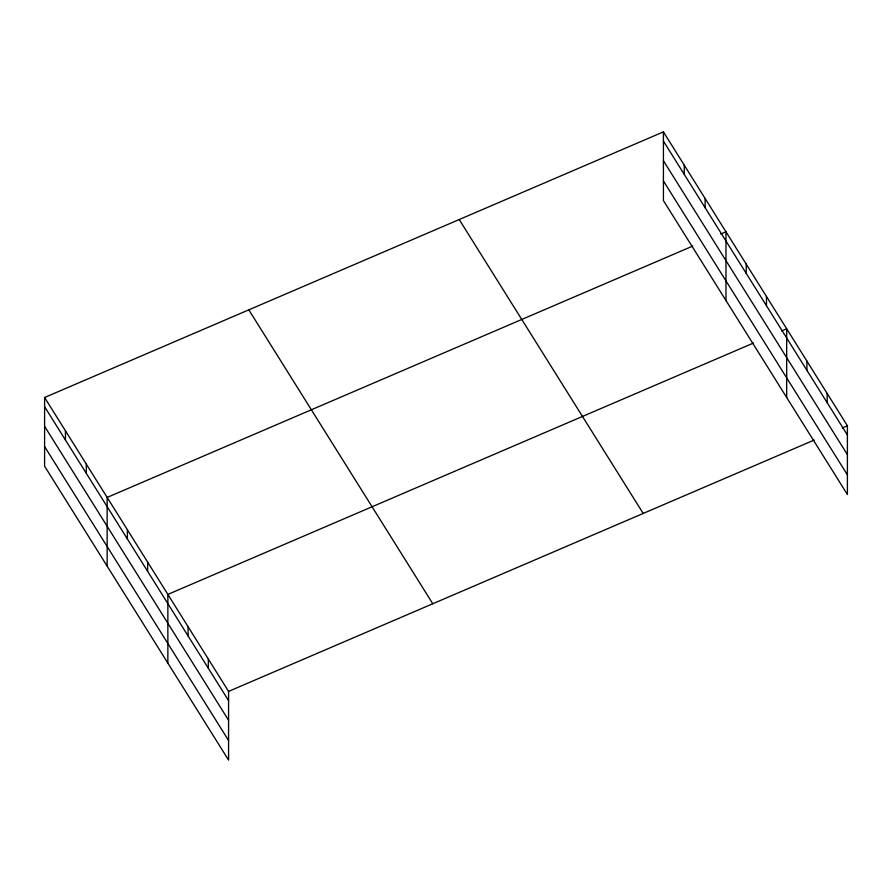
<?xml version="1.0" encoding="UTF-8"?>
<svg xmlns="http://www.w3.org/2000/svg" width="892" height="892" viewBox="0 0 892 892"><rect width="100%" height="100%" fill="white"/><g stroke="black" fill="none" stroke-linecap="round" stroke-linejoin="round"><path stroke-width="1.34" d="M44.6 397.498L228.575 691.4L228.575 760.118L44.6 466.215L44.6 397.498L663.425 131.882L847.4 425.785L847.4 494.502L663.425 200.6L663.425 131.882M692.794 246.058L107.151 497.424L107.151 566.141M720.87 234.005L725.976 231.809L725.976 300.526M753.506 343.041L167.863 594.418L167.863 663.124M781.582 330.988L786.688 328.802L786.688 397.509M228.575 691.4L814.218 440.035M842.293 427.982L847.4 425.785M663.425 141.103L847.4 435.006M663.425 160.738L847.4 454.641M663.425 180.965L847.4 474.867M459.213 219.532L643.188 513.435M248.812 309.847L432.787 603.75M44.6 406.719L228.575 700.621M44.6 426.354L228.575 720.257M44.6 446.58L228.575 740.483M827.163 393.461L827.163 402.682M806.926 361.126L806.926 370.347M766.451 296.467L766.451 305.688M746.214 264.144L746.214 273.365M705.126 198.503L705.126 207.725M684.276 165.198L684.276 174.419M208.338 659.077L208.338 668.298M188.1 626.741L188.1 635.963M147.626 562.083L147.626 571.304M127.389 529.759L127.389 538.98M86.301 464.119L86.301 473.34M65.451 430.803L65.451 440.035"/></g></svg>
